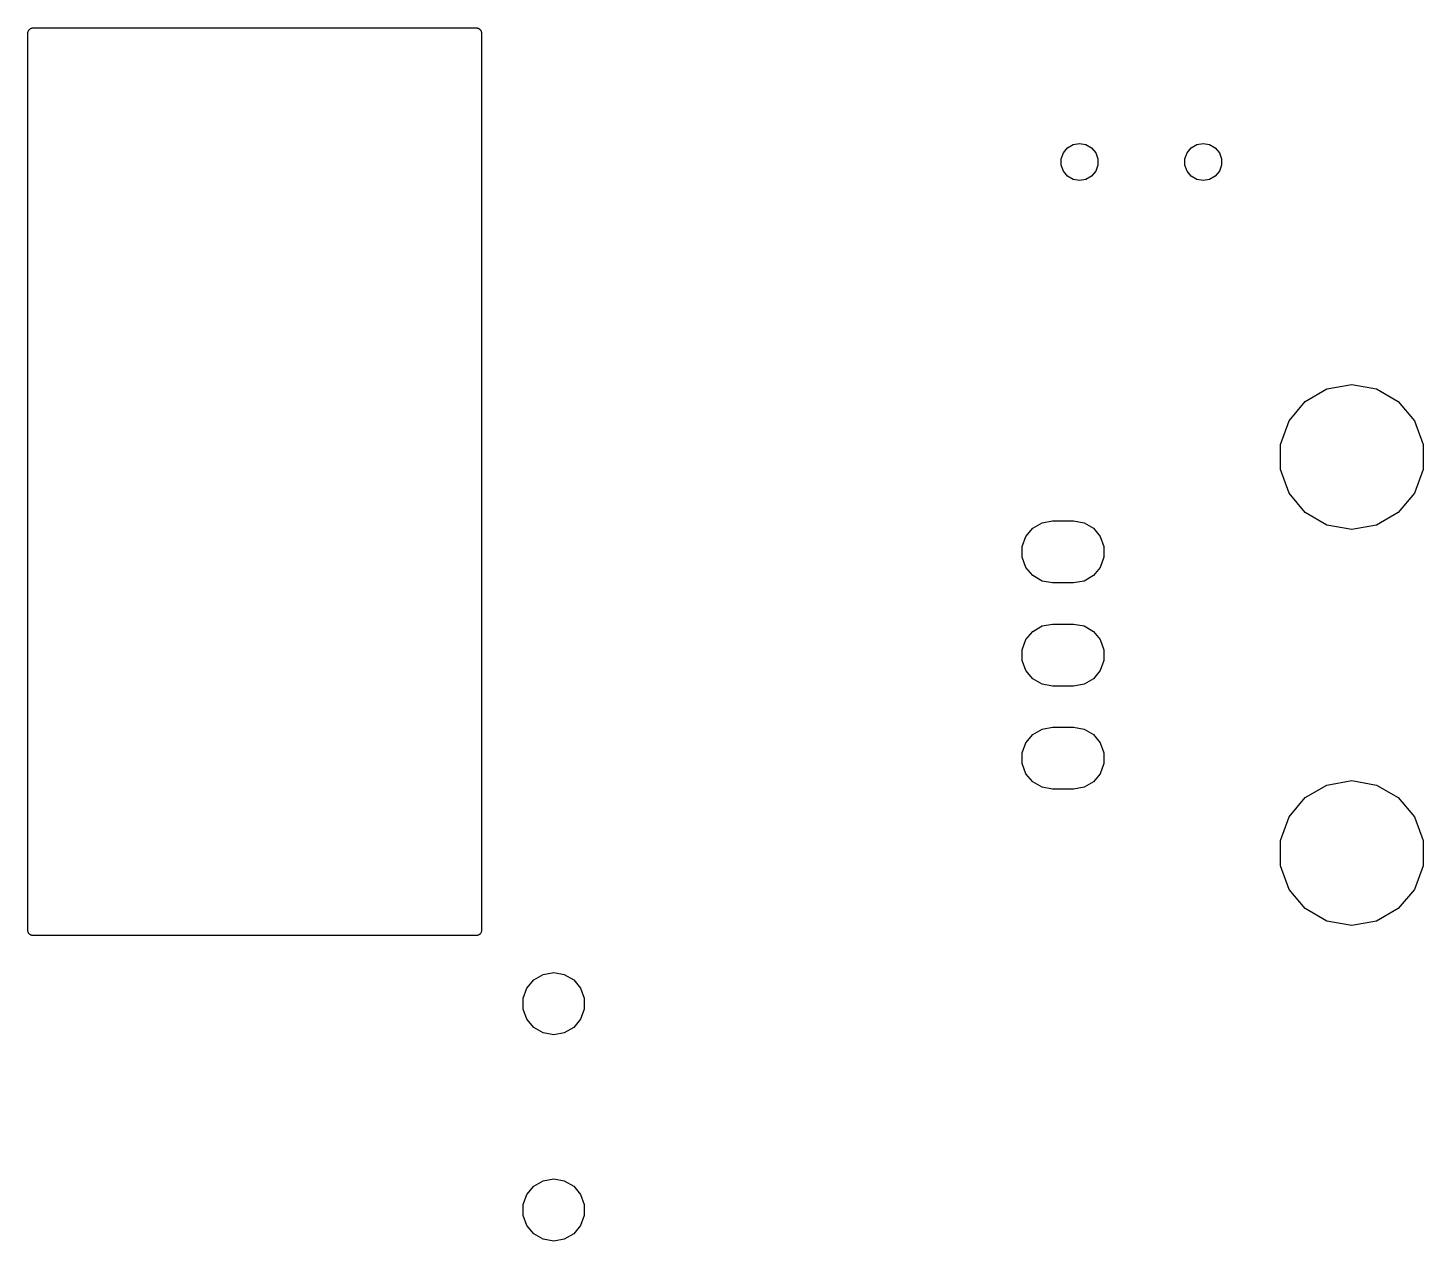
# Model space of a CAD drawing. Extents: x 110 to 143.8, y -99.4 to -70.
import ezdxf

# ---------------------------------------------------------------- set-up
doc = ezdxf.new("R2010")
doc.units = 0
doc.header["$MEASUREMENT"] = 0
doc.layers.add('BLACK', color=7, linetype='CONTINUOUS')

msp = doc.modelspace()

# ---------------------------------------------------------------- linework, layer by layer
at = {"layer": 'Black'}
for p, q in [((110.045, -70.0297), (110.055, -70.0242)), ((110.055, -70.0242), (110.063, -70.017)), ((110.063, -70.017), (110.074, -70.0132)), ((110.074, -70.0132), (110.084, -70.0077)), ((110.084, -70.0077), (110.095, -70.0057)), ((110.095, -70.0057), (110.105, -70.0019)), ((110.105, -70.0019), (110.116, -70.0019)), ((110.116, -70.0019), (110.127, -70)), ((110.127, -70), (120.873, -70)), ((120.873, -70), (120.884, -70.0019)), ((120.884, -70.0019), (120.895, -70.0019)), ((120.895, -70.0019), (120.905, -70.0057)), ((120.905, -70.0057), (120.916, -70.0077)), ((120.916, -70.0077), (120.926, -70.0132)), ((120.926, -70.0132), (120.936, -70.017)), ((120.936, -70.017), (120.945, -70.0242)), ((120.945, -70.0242), (120.955, -70.0297)), ((110, -70.127), (110.002, -70.1161)), ((110, -91.873), (110, -70.127)), ((110.002, -70.1049), (110.006, -70.0945)), ((110.002, -70.1161), (110.002, -70.1049)), ((110.006, -70.0945), (110.008, -70.0836)), ((110.008, -70.0836), (110.013, -70.0739)), ((110.013, -70.0739), (110.017, -70.0635)), ((110.017, -70.0635), (110.024, -70.055)), ((110.024, -70.055), (110.03, -70.0454)), ((110.03, -70.0454), (110.038, -70.0382)), ((110.038, -70.0382), (110.045, -70.0297)), ((120.955, -70.0297), (120.962, -70.0382)), ((120.962, -70.0382), (120.97, -70.0454)), ((120.97, -70.0454), (120.976, -70.055)), ((120.976, -70.055), (120.983, -70.0635)), ((120.983, -70.0635), (120.987, -70.0739)), ((120.987, -70.0739), (120.992, -70.0836)), ((120.992, -70.0836), (120.994, -70.0945)), ((120.994, -70.0945), (120.998, -70.1049)), ((120.998, -70.1049), (120.998, -70.1161)), ((120.998, -70.1161), (121, -70.127)), ((121, -70.127), (121, -91.873)), ((135.055, -73.1716), (135.109, -73.0241)), ((135.109, -73.0241), (135.21, -72.904)), ((135.21, -72.904), (135.346, -72.8255)), ((135.346, -72.8255), (135.5, -72.7983)), ((135.5, -72.7983), (135.654, -72.8255)), ((135.654, -72.8255), (135.79, -72.904)), ((135.79, -72.904), (135.891, -73.0241)), ((135.891, -73.0241), (135.945, -73.1716)), ((138.055, -73.1716), (138.109, -73.0241)), ((138.109, -73.0241), (138.21, -72.904)), ((138.21, -72.904), (138.346, -72.8255)), ((138.346, -72.8255), (138.5, -72.7983)), ((138.5, -72.7983), (138.654, -72.8255)), ((138.654, -72.8255), (138.79, -72.904)), ((138.79, -72.904), (138.891, -73.0241)), ((138.891, -73.0241), (138.945, -73.1716)), ((135.055, -73.3284), (135.055, -73.1716)), ((135.109, -73.4759), (135.055, -73.3284)), ((135.945, -73.3284), (135.891, -73.4759)), ((135.945, -73.1716), (135.945, -73.3284)), ((138.055, -73.3284), (138.055, -73.1716)), ((138.109, -73.4759), (138.055, -73.3284)), ((138.945, -73.3284), (138.891, -73.4759)), ((138.945, -73.1716), (138.945, -73.3284)), ((135.21, -73.596), (135.109, -73.4759)), ((135.346, -73.6745), (135.21, -73.596)), ((135.5, -73.7017), (135.346, -73.6745)), ((135.654, -73.6745), (135.5, -73.7017)), ((135.79, -73.596), (135.654, -73.6745)), ((135.891, -73.4759), (135.79, -73.596)), ((138.21, -73.596), (138.109, -73.4759)), ((138.346, -73.6745), (138.21, -73.596)), ((138.5, -73.7017), (138.346, -73.6745)), ((138.654, -73.6745), (138.5, -73.7017)), ((138.79, -73.596), (138.654, -73.6745)), ((138.891, -73.4759), (138.79, -73.596)), ((140.971, -79.0543), (141.499, -78.7493)), ((141.499, -78.7493), (142.1, -78.6433)), ((142.1, -78.6433), (142.701, -78.7493)), ((142.701, -78.7493), (143.229, -79.0543)), ((140.579, -79.5217), (140.971, -79.0543)), ((143.229, -79.0543), (143.621, -79.5217)), ((140.37, -80.095), (140.579, -79.5217)), ((143.621, -79.5217), (143.83, -80.095)), ((140.37, -80.705), (140.37, -80.095)), ((143.83, -80.095), (143.83, -80.705)), ((140.579, -81.2783), (140.37, -80.705)), ((143.83, -80.705), (143.621, -81.2783)), ((140.971, -81.7457), (140.579, -81.2783)), ((143.621, -81.2783), (143.229, -81.7457)), ((141.499, -82.0507), (140.971, -81.7457)), ((143.229, -81.7457), (142.701, -82.0507)), ((134.197, -82.325), (134.364, -82.1255)), ((134.364, -82.1255), (134.59, -81.9952)), ((134.59, -81.9952), (134.846, -81.95)), ((134.846, -81.95), (135.354, -81.95)), ((135.354, -81.95), (135.61, -81.9952)), ((135.61, -81.9952), (135.836, -82.1255)), ((135.836, -82.1255), (136.003, -82.325)), ((142.1, -82.1567), (141.499, -82.0507)), ((142.701, -82.0507), (142.1, -82.1567)), ((134.108, -82.5698), (134.197, -82.325)), ((136.003, -82.325), (136.092, -82.5698)), ((134.108, -82.8302), (134.108, -82.5698)), ((134.197, -83.075), (134.108, -82.8302)), ((136.092, -82.8302), (136.003, -83.075)), ((136.092, -82.5698), (136.092, -82.8302)), ((134.364, -83.2745), (134.197, -83.075)), ((136.003, -83.075), (135.836, -83.2745)), ((134.59, -83.4048), (134.364, -83.2745)), ((134.846, -83.45), (134.59, -83.4048)), ((135.354, -83.45), (134.846, -83.45)), ((135.61, -83.4048), (135.354, -83.45)), ((135.836, -83.2745), (135.61, -83.4048)), ((134.364, -84.6255), (134.59, -84.4952)), ((134.59, -84.4952), (134.846, -84.45)), ((134.846, -84.45), (135.354, -84.45)), ((135.354, -84.45), (135.61, -84.4952)), ((135.61, -84.4952), (135.836, -84.6255)), ((134.108, -85.0698), (134.197, -84.825)), ((134.197, -84.825), (134.364, -84.6255)), ((135.836, -84.6255), (136.003, -84.825)), ((136.003, -84.825), (136.092, -85.0698)), ((134.108, -85.3302), (134.108, -85.0698)), ((136.092, -85.0698), (136.092, -85.3302)), ((134.197, -85.575), (134.108, -85.3302)), ((134.364, -85.7745), (134.197, -85.575)), ((136.003, -85.575), (135.836, -85.7745)), ((136.092, -85.3302), (136.003, -85.575)), ((134.59, -85.9048), (134.364, -85.7745)), ((134.846, -85.95), (134.59, -85.9048)), ((135.61, -85.9048), (135.354, -85.95)), ((135.836, -85.7745), (135.61, -85.9048)), ((135.354, -85.95), (134.846, -85.95)), ((134.197, -87.325), (134.364, -87.1255)), ((134.364, -87.1255), (134.59, -86.9952)), ((134.59, -86.9952), (134.846, -86.95)), ((134.846, -86.95), (135.354, -86.95)), ((135.354, -86.95), (135.61, -86.9952)), ((135.61, -86.9952), (135.836, -87.1255)), ((135.836, -87.1255), (136.003, -87.325)), ((134.108, -87.5698), (134.197, -87.325)), ((134.108, -87.8302), (134.108, -87.5698)), ((136.003, -87.325), (136.092, -87.5698)), ((136.092, -87.5698), (136.092, -87.8302)), ((134.197, -88.075), (134.108, -87.8302)), ((136.092, -87.8302), (136.003, -88.075)), ((134.364, -88.2745), (134.197, -88.075)), ((134.59, -88.4048), (134.364, -88.2745)), ((135.836, -88.2745), (135.61, -88.4048)), ((136.003, -88.075), (135.836, -88.2745)), ((141.499, -88.3493), (142.1, -88.2433)), ((142.1, -88.2433), (142.701, -88.3493)), ((134.846, -88.45), (134.59, -88.4048)), ((135.354, -88.45), (134.846, -88.45)), ((135.61, -88.4048), (135.354, -88.45)), ((140.971, -88.6543), (141.499, -88.3493)), ((142.701, -88.3493), (143.229, -88.6543)), ((140.579, -89.1217), (140.971, -88.6543)), ((143.229, -88.6543), (143.621, -89.1217)), ((140.37, -89.695), (140.579, -89.1217)), ((143.621, -89.1217), (143.83, -89.695)), ((140.37, -90.305), (140.37, -89.695)), ((143.83, -89.695), (143.83, -90.305)), ((140.579, -90.8783), (140.37, -90.305)), ((143.83, -90.305), (143.621, -90.8783)), ((140.971, -91.3457), (140.579, -90.8783)), ((143.621, -90.8783), (143.229, -91.3457)), ((141.499, -91.6507), (140.971, -91.3457)), ((142.1, -91.7567), (141.499, -91.6507)), ((142.701, -91.6507), (142.1, -91.7567)), ((143.229, -91.3457), (142.701, -91.6507)), ((110.002, -91.8839), (110, -91.873)), ((110.002, -91.8951), (110.002, -91.8839)), ((110.006, -91.9055), (110.002, -91.8951)), ((110.008, -91.9164), (110.006, -91.9055)), ((110.013, -91.9261), (110.008, -91.9164)), ((110.017, -91.9365), (110.013, -91.9261)), ((110.024, -91.945), (110.017, -91.9365)), ((110.03, -91.9546), (110.024, -91.945)), ((110.038, -91.9618), (110.03, -91.9546)), ((110.045, -91.9703), (110.038, -91.9618)), ((110.055, -91.9758), (110.045, -91.9703)), ((110.063, -91.983), (110.055, -91.9758)), ((110.074, -91.9868), (110.063, -91.983)), ((110.084, -91.9923), (110.074, -91.9868)), ((110.095, -91.9943), (110.084, -91.9923)), ((110.105, -91.9981), (110.095, -91.9943)), ((110.116, -91.9981), (110.105, -91.9981)), ((110.127, -92), (110.116, -91.9981)), ((120.873, -92), (110.127, -92)), ((120.884, -91.9981), (120.873, -92)), ((120.895, -91.9981), (120.884, -91.9981)), ((120.905, -91.9943), (120.895, -91.9981)), ((120.916, -91.9923), (120.905, -91.9943)), ((120.926, -91.9868), (120.916, -91.9923)), ((120.936, -91.983), (120.926, -91.9868)), ((120.945, -91.9758), (120.936, -91.983)), ((120.955, -91.9703), (120.945, -91.9758)), ((120.962, -91.9618), (120.955, -91.9703)), ((120.97, -91.9546), (120.962, -91.9618)), ((120.976, -91.945), (120.97, -91.9546)), ((120.983, -91.9365), (120.976, -91.945)), ((120.987, -91.9261), (120.983, -91.9365)), ((120.992, -91.9164), (120.987, -91.9261)), ((120.994, -91.9055), (120.992, -91.9164)), ((120.998, -91.8951), (120.994, -91.9055)), ((121, -91.873), (120.998, -91.8839)), ((120.998, -91.8839), (120.998, -91.8951)), ((122.266, -93.0733), (122.493, -92.9425)), ((122.493, -92.9425), (122.75, -92.8971)), ((122.75, -92.8971), (123.007, -92.9425)), ((123.007, -92.9425), (123.234, -93.0733)), ((122.009, -93.5193), (122.098, -93.2736)), ((122.098, -93.2736), (122.266, -93.0733)), ((123.234, -93.0733), (123.402, -93.2736)), ((123.402, -93.2736), (123.491, -93.5193)), ((122.009, -93.7807), (122.009, -93.5193)), ((123.491, -93.5193), (123.491, -93.7807)), ((122.098, -94.0264), (122.009, -93.7807)), ((122.266, -94.2267), (122.098, -94.0264)), ((123.402, -94.0264), (123.234, -94.2267)), ((123.491, -93.7807), (123.402, -94.0264)), ((122.493, -94.3575), (122.266, -94.2267)), ((122.75, -94.4029), (122.493, -94.3575)), ((123.007, -94.3575), (122.75, -94.4029)), ((123.234, -94.2267), (123.007, -94.3575)), ((122.098, -98.2736), (122.266, -98.0733)), ((122.266, -98.0733), (122.493, -97.9425)), ((122.493, -97.9425), (122.75, -97.8971)), ((122.75, -97.8971), (123.007, -97.9425)), ((123.007, -97.9425), (123.234, -98.0733)), ((123.234, -98.0733), (123.402, -98.2736)), ((122.009, -98.5193), (122.098, -98.2736)), ((123.402, -98.2736), (123.491, -98.5193)), ((122.009, -98.7807), (122.009, -98.5193)), ((122.098, -99.0264), (122.009, -98.7807)), ((123.491, -98.7807), (123.402, -99.0264)), ((123.491, -98.5193), (123.491, -98.7807)), ((122.266, -99.2267), (122.098, -99.0264)), ((123.402, -99.0264), (123.234, -99.2267)), ((122.493, -99.3575), (122.266, -99.2267)), ((122.75, -99.4029), (122.493, -99.3575)), ((123.007, -99.3575), (122.75, -99.4029)), ((123.234, -99.2267), (123.007, -99.3575))]:
    msp.add_line(p, q, dxfattribs=at)

doc.saveas('drawing.dxf')
